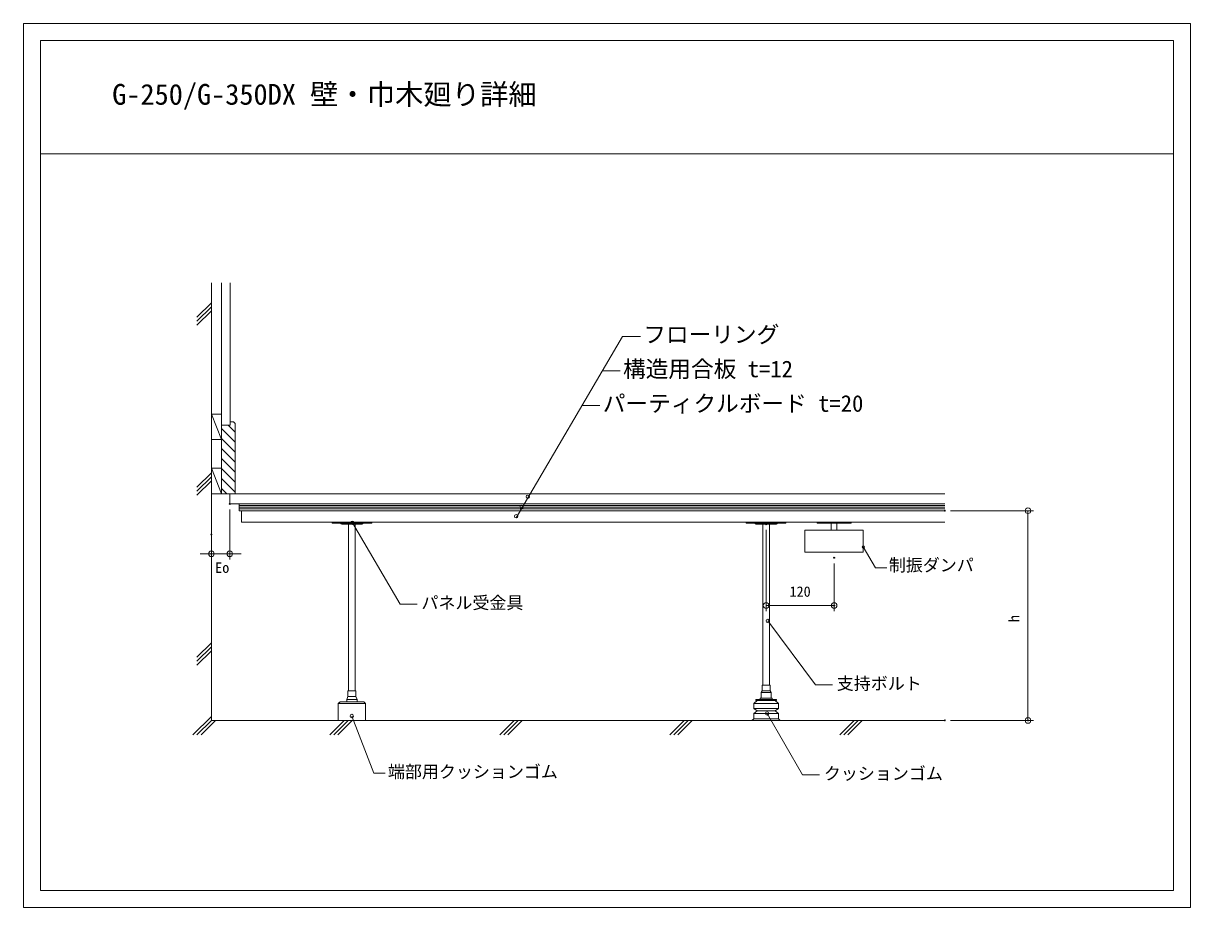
# Model space of a CAD drawing. Units: millimetres, scale not verified. Extents: x -1030 to 1030, y -780 to 780.
import ezdxf
from ezdxf.enums import TextEntityAlignment as Align

# ---------------------------------------------------------------- set-up
doc = ezdxf.new("R2010")
doc.units = ezdxf.units.MM
doc.header["$LTSCALE"] = 2
doc.header["$PDMODE"] = 32
doc.header["$PDSIZE"] = 1.6
for name, color, linetype, lineweight in [('0-0_0', 7, 'Continuous', 9), ('0-1_WAKU', 4, 'Continuous', 18), ('0-3_寸法', 7, 'Continuous', 9), ('0-4_納まり', 7, 'Continuous', 18), ('0-7_UFG納まり文字', 7, 'Continuous', 9), ('0-8_UFG納まり', 7, 'Continuous', 18), ('2-7_waku2', 7, 'Continuous', 18)]:
    doc.layers.add(name, color=color, linetype=linetype, lineweight=lineweight)
doc.layers.add('0-2_DEFPOINTS', color=7, linetype='Continuous')
doc.layers.add('0-6_納まり文字', color=7, linetype='Continuous')
doc.styles.add('ＭＳ ゴシック', font='')
doc.styles.get('ＭＳ ゴシック').set_extended_font_data('MS Gothic')

# ---------------------------------------------------------------- blocks, each defined once
blk = doc.blocks.new('_Origin')
at = {"layer": '0-0_0'}
blk.add_line((0, 0), (-1, 0), dxfattribs=at)
blk.add_circle((0, 0), 0.5, dxfattribs=at)
blk = doc.blocks.new('D7')
at = {"layer": '0-2_DEFPOINTS'}
for p in [(-7298.464, 6475.276), (-7178.464, 6416.335), (-7178.464, 6331.923)]:
    blk.add_point(p, dxfattribs=at)
at = {"layer": '0-4_納まり', "lineweight": 9}
for p, q in [((-7298.464, 6465.276), (-7298.464, 6321.923)), ((-7178.464, 6406.335), (-7178.464, 6321.923)), ((-7288.464, 6331.923), (-7188.464, 6331.923))]:
    blk.add_line(p, q, dxfattribs=at)
at = {"layer": '0-4_納まり', "xscale": 10, "yscale": 10, "rotation": 180}
blk.add_blockref('_Origin', (-7298.464, 6331.923), dxfattribs=at)
at = {"layer": '0-4_納まり', "xscale": 10, "yscale": 10}
blk.add_blockref('_Origin', (-7178.464, 6331.923), dxfattribs=at)
at = {"layer": '0-4_納まり', "style": 'ＭＳ ゴシック'}
blk.add_text('120', height=18.33, dxfattribs=at).set_placement((-7257.214, 6341.923), align=Align.BOTTOM_LEFT)

msp = doc.modelspace()

# ---------------------------------------------------------------- linework, layer by layer
at = {"layer": '0-1_WAKU'}
for p, q in [((-1000.19, 749.965), (-1000.19, 549.965)), ((-1000.19, 749.965), (999.81, 749.965)), ((999.81, 749.965), (999.81, -750.035)), ((-1000.19, 549.965), (-1000.19, -750.035)), ((-1000.19, 549.965), (999.81, 549.965)), ((-1000.19, -750.035), (999.81, -750.035))]:
    msp.add_line(p, q, dxfattribs=at)
at = {"layer": '0-3_寸法'}
for p, q in [((-666.064, -77.746), (-666.064, -165.806)), ((-698.347, -131.746), (-698.347, -165.806)), ((-708.347, -155.806), (-718.347, -155.806)), ((-666.064, -155.806), (-698.347, -155.806)), ((-656.064, -155.806), (-646.064, -155.806))]:
    msp.add_line(p, q, dxfattribs=at)
for p in [(-666.064, -67.746), (-698.347, -121.746), (-698.347, -155.806)]:
    msp.add_point(p, dxfattribs=at)
at = {"layer": '0-4_納まり'}
for p, q in [((-698.347, 322.409), (-698.347, -449.746)), ((-698.347, -49.746), (-698.347, 322.409)), ((-680.347, 322.409), (-680.347, -49.746)), ((-665.346, 322.409), (-665.346, 71.255)), ((-698.344, 287.065), (-723.744, 261.668)), ((-723.744, 254.597), (-698.344, 279.994)), ((-698.344, 272.924), (-723.744, 247.526)), ((-680.347, 45.754), (-698.347, 90.754)), ((-680.347, 71.255), (-680.347, -49.746)), ((-656.349, 41.317), (-680.347, 65.315)), ((-656.349, 58.993), (-668.609, 71.255)), ((-659.349, 77.255), (-665.346, 77.255)), ((-659.349, 77.255), (-656.349, 74.255)), ((-656.349, 74.255), (-656.349, -49.746)), ((-656.349, 23.64), (-680.347, 47.638)), ((-656.349, 5.962), (-680.347, 29.961)), ((-656.349, -11.713), (-680.347, 12.284)), ((-698.344, -12.935), (-723.744, -38.332)), ((-723.744, -45.403), (-698.344, -20.006)), ((-656.349, -29.39), (-680.347, -5.391)), ((-698.344, -27.076), (-723.744, -52.474)), ((-656.349, -47.069), (-680.347, -23.07)), ((-671.346, -49.746), (-680.347, -40.747)), ((-680.347, -49.746), (-656.349, -49.746)), ((-666.064, -49.746), (-666.064, -67.746)), ((-656.349, -49.746), (595.921, -49.746)), ((-666.064, -67.746), (595.921, -67.746)), ((-649.168, -67.746), (-649.168, -79.746)), ((-649.168, -79.746), (595.921, -79.746)), ((-645.134, -79.746), (-645.134, -99.746)), ((-645.134, -99.746), (595.921, -99.746)), ((-449.457, -100.961), (-365.17, -244.685)), ((430.651, -99.746), (370.651, -99.746)), ((370.651, -99.746), (370.651, -102.046)), ((370.651, -102.046), (430.651, -102.046)), ((395.651, -114.046), (395.651, -102.046)), ((405.651, -114.046), (405.651, -102.046)), ((430.651, -102.046), (430.651, -99.746)), ((452.151, -114.046), (349.151, -114.046)), ((349.151, -114.046), (349.151, -153.046)), ((452.151, -153.046), (452.151, -114.046)), ((349.151, -153.046), (452.151, -153.046)), ((-365.17, -244.685), (-335.17, -244.685)), ((-698.344, -312.935), (-723.744, -338.332)), ((-723.744, -345.403), (-698.344, -320.006)), ((-698.344, -327.076), (-723.744, -352.474)), ((-698.347, -442.676), (-730.815, -475.146)), ((-723.744, -475.146), (-698.347, -449.746)), ((-691.276, -449.746), (-716.673, -475.146)), ((-698.347, -449.746), (595.921, -449.746)), ((-464.102, -449.746), (-489.5, -475.146)), ((-482.429, -475.146), (-457.032, -449.746)), ((-449.961, -449.746), (-475.358, -475.146)), ((-164.102, -449.746), (-189.5, -475.146)), ((-182.429, -475.146), (-157.032, -449.746)), ((-149.961, -449.746), (-175.358, -475.146)), ((135.898, -449.746), (110.5, -475.146)), ((117.571, -475.146), (142.968, -449.746)), ((150.039, -449.746), (124.642, -475.146)), ((435.898, -449.746), (410.5, -475.146)), ((417.571, -475.146), (442.968, -449.746)), ((450.039, -449.746), (424.642, -475.146))]:
    msp.add_line(p, q, dxfattribs=at)
at = {"layer": '0-4_納まり', "lineweight": 9}
for p, q in [((-649.168, -70.746), (595.921, -70.746)), ((-649.168, -73.746), (595.921, -73.746)), ((-649.168, -76.746), (595.921, -76.746)), ((605.921, -79.746), (752.762, -79.746)), ((742.762, -89.746), (742.762, -439.746)), ((605.921, -449.746), (752.762, -449.746))]:
    msp.add_line(p, q, dxfattribs=at)
at = {"layer": '0-4_納まり'}
msp.add_lwpolyline([(-680.347, 45.754), (-680.347, 90.754), (-698.347, 90.754), (-698.347, 45.754)], close=True, dxfattribs=at)
for points in [[(-665.346, 77.255), (-665.346, 71.255), (-680.347, 71.255)], [(-680.347, -4.746), (-698.347, -4.746), (-698.347, -49.746), (-680.347, -49.746), (-698.347, -4.746)]]:
    msp.add_lwpolyline(points, dxfattribs=at)
msp.add_circle((-449.457, -101.012), 3, dxfattribs=at)
for p in [(595.921, -79.746), (595.921, -449.746), (742.762, -449.746)]:
    msp.add_point(p, dxfattribs=at)
at = {"layer": '0-7_UFG納まり文字'}
for p, q in [((-160.528, -92.57), (27.284, 227.741)), ((27.284, 227.741), (58.781, 227.741)), ((-8.42, 166.847), (23.076, 166.847)), ((-44.125, 105.953), (-12.629, 105.953)), ((452.151, -143.633), (473.589, -180.765)), ((473.589, -180.765), (493.589, -180.765)), ((283.554, -274.165), (367.84, -387.172)), ((367.84, -387.172), (397.84, -387.172)), ((-450.632, -441.994), (-411.816, -542.717)), ((-411.816, -542.717), (-391.816, -542.717))]:
    msp.add_line(p, q, dxfattribs=at)
msp.add_lwpolyline([(282.309, -437.324), (345.034, -545.966), (375.034, -545.966)], dxfattribs=at)
for centre, radius in [((-139.952, -55.157), 3), ((-150.76, -72.91), 3), ((-160.528, -89.57), 3), ((452.151, -143.633), 2), ((283.554, -274.216), 3), ((-450.632, -441.994), 3), ((282.309, -437.324), 3)]:
    msp.add_circle(centre, radius, dxfattribs=at)
at = {"layer": '0-8_UFG納まり'}
for p, q in [((315.651, -99.746), (245.651, -99.746)), ((245.651, -99.746), (245.651, -101.746)), ((245.651, -101.746), (315.651, -101.746)), ((315.651, -101.746), (315.651, -99.746)), ((-456.349, -397.746), (-456.349, -103.746)), ((-444.349, -397.746), (-444.349, -103.746)), ((280.651, -103.746), (262.651, -103.746)), ((274.651, -387.746), (274.651, -103.746)), ((298.651, -103.746), (280.651, -103.746)), ((286.651, -387.746), (286.651, -103.746)), ((273.651, -387.746), (287.651, -387.746)), ((273.651, -397.746), (273.651, -387.746)), ((287.651, -387.746), (287.651, -397.746)), ((-459.349, -412.746), (-457.349, -407.746)), ((270.151, -412.746), (270.151, -410.746)), ((291.151, -410.746), (270.251, -410.746)), ((271.651, -400.746), (273.651, -397.746)), ((289.651, -400.746), (271.651, -400.746)), ((271.651, -410.746), (271.651, -400.746)), ((287.651, -397.746), (273.651, -397.746)), ((280.651, -410.746), (289.651, -410.746)), ((287.651, -397.746), (289.651, -400.746)), ((289.651, -410.746), (289.651, -400.746)), ((291.151, -412.746), (291.151, -410.746)), ((-474.349, -419.746), (-426.349, -419.746)), ((-459.349, -412.746), (-459.349, -416.746)), ((-441.349, -412.746), (-441.349, -416.746)), ((258.651, -419.746), (264.651, -414.746)), ((258.651, -419.746), (302.651, -419.746)), ((258.651, -428.746), (258.651, -419.746)), ((302.651, -428.746), (258.651, -428.746)), ((264.651, -432.746), (258.651, -428.746)), ((262.651, -412.746), (280.651, -412.746)), ((262.651, -414.746), (262.651, -412.746)), ((298.651, -414.746), (262.651, -414.746)), ((280.651, -412.746), (298.651, -412.746)), ((296.651, -414.746), (302.651, -419.746)), ((302.651, -428.746), (296.651, -432.746)), ((298.651, -412.746), (298.651, -414.746)), ((302.651, -419.746), (302.651, -428.746)), ((255.651, -449.746), (258.651, -446.746)), ((305.651, -449.746), (255.651, -449.746)), ((258.651, -437.746), (264.651, -432.746)), ((258.651, -437.746), (302.651, -437.746)), ((258.651, -446.746), (258.651, -437.746)), ((258.651, -446.746), (302.651, -446.746)), ((264.651, -432.746), (296.651, -432.746)), ((296.651, -432.746), (302.651, -437.746)), ((302.651, -437.746), (302.651, -446.746)), ((302.651, -446.746), (305.651, -449.746))]:
    msp.add_line(p, q, dxfattribs=at)
for points in [[(-485.349, -99.746), (-485.349, -101.746), (-415.349, -101.746), (-415.349, -99.746)], [(-443.349, -407.746), (-443.349, -397.746), (-457.349, -397.746), (-457.349, -407.746)], [(-426.349, -449.746), (-426.349, -419.746), (-429.349, -416.746), (-471.349, -416.746), (-474.349, -419.746), (-474.349, -449.746)]]:
    msp.add_lwpolyline(points, close=True, dxfattribs=at)
for points in [[(-432.349, -103.746), (-450.349, -103.746), (-468.349, -103.746)], [(-443.349, -407.746), (-441.349, -412.746), (-459.349, -412.746)]]:
    msp.add_lwpolyline(points, dxfattribs=at)
for centre, start, end in [((-468.349, -101.746), 180, 270), ((-432.349, -101.746), 270, 0), ((262.651, -101.746), 180, 270), ((298.651, -101.746), 270, 0)]:
    msp.add_arc(centre, 2, start, end, dxfattribs=at)
at = {"layer": '2-7_waku2'}
msp.add_lwpolyline([(-1030.19, 779.965), (1029.81, 779.965), (1029.81, -780.035), (-1030.19, -780.035)], close=True, dxfattribs=at)

# ---------------------------------------------------------------- block references
at = {"layer": '0-3_寸法', "xscale": 10, "yscale": 10}
msp.add_blockref('_Origin', (-698.347, -155.806), dxfattribs=at)
at = {"layer": '0-3_寸法', "xscale": 10, "yscale": 10, "rotation": 180}
msp.add_blockref('_Origin', (-666.064, -155.806), dxfattribs=at)
at = {"layer": '0-4_納まり', "xscale": 10, "yscale": 10}
for p, rotation in [((742.762, -79.746), 90), ((742.762, -449.746), 270)]:
    msp.add_blockref('_Origin', p, dxfattribs=dict(at, rotation=rotation))
at = {"layer": '0-4_納まり'}
msp.add_blockref('D7', (7579.115, -6579.022), dxfattribs=at)

# ---------------------------------------------------------------- texts
at = {"layer": '0-3_寸法', "style": 'ＭＳ ゴシック'}
msp.add_text('Eo', height=18.33, dxfattribs=at).set_placement((-691.636, -194.94), align=Align.BOTTOM_LEFT)
at = {"layer": '0-4_納まり', "style": 'ＭＳ ゴシック'}
msp.add_text('h', height=18.33, rotation=90, dxfattribs=at).set_placement((732.762, -276.345), align=Align.BOTTOM_LEFT)
at = {"layer": '0-6_納まり文字', "style": 'ＭＳ ゴシック'}
for s, height, p in [('G-250/G-350DX 壁・巾木廻り詳細', 36.66, (-873.37, 625.417)), ('フローリング', 29.33, (63.781, 207.741)), ('構造用合板 t=12', 29.33, (28.076, 146.847)), ('パーティクルボード t=20', 29.33, (-7.629, 85.953)), ('パネル受金具', 21.99, (-327.67, -259.685)), ('支持ボルト', 21.99, (405.34, -402.172)), ('端部用クッションゴム', 21.99, (-386.816, -557.717)), ('クッションゴム', 21.99, (382.534, -560.966))]:
    msp.add_text(s, height=height, dxfattribs=at).set_placement(p, align=Align.BOTTOM_LEFT)
at = {"layer": '0-7_UFG納まり文字', "style": 'ＭＳ ゴシック'}
msp.add_text('制振ダンパ', height=21.99, dxfattribs=at).set_placement((497.097, -193.248), align=Align.BOTTOM_LEFT)

doc.saveas('drawing.dxf')
